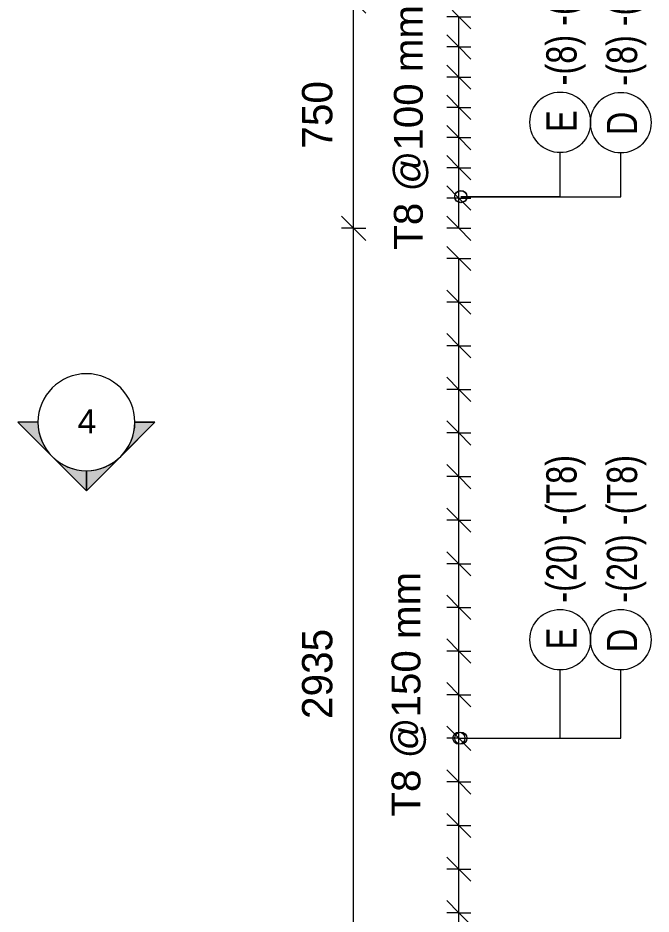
# Model space of a CAD drawing. Header units: millimetres. Extents: x 1454 to 26503, y -2036 to 18825.
# Drawn here: x 5893 to 7983, y 26 to 2984 of the extents above; entities that cross this region are included whole.
import ezdxf

# ---------------------------------------------------------------- set-up
doc = ezdxf.new("R2010")
doc.units = ezdxf.units.MM
for name, color, linetype, lineweight in [('A-ANNO-DIMS', 211, 'Continuous', 9), ('A-ANNO-DIMS-40', 211, 'Continuous', 9), ('G-ANNO-SYMB', 111, 'Continuous', 9), ('S-RBAR-IDEN', 171, 'Continuous', 9)]:
    doc.layers.add(name, color=color, linetype=linetype, lineweight=lineweight)
doc.styles.add('Arial', font='arial.ttf', dxfattribs={"height": 80})
doc.styles.add('Arial_1', font='arial.ttf', dxfattribs={"height": 95.25})
doc.styles.add('Nirmala UI Semilight', font='NirmalaS.ttf', dxfattribs={"width": 0.8, "height": 100})
doc.styles.add('Nirmala UI Semilight_1', font='NirmalaS.ttf', dxfattribs={"height": 100})
doc.dimstyles.new('Arrow_Filled_-_2_5_NI_UI', dxfattribs={"dimscale": 304.8, "dimtxt": 104.736395, "dimasz": 0.262467, "dimexe": 0.131234, "dimexo": 0.0625, "dimgap": 0.131234, "dimtad": 1, "dimdec": 4, "dimzin": 0, "dimdsep": 46, "dimtxsty": 'Nirmala UI Semilight', "dimblk1": 'OBLIQUE', "dimblk2": 'OBLIQUE', "dimsah": 1, "dimcen": 0.09, "dimazin": 0, "dimtfac": 1, "dimtdec": 4, "dimtix": 1, "dimtmove": 0, "dimatfit": 3, "dimfxl": 0.131234, "dimfxlon": 1, "dimtvp": 1, "dimtolj": 1, "dimtzin": 0, "dimarcsym": 2})
doc.dimstyles.new('Arrow_Filled_-_2_5_NI_UI_1', dxfattribs={"dimscale": 304.8, "dimtxt": 104.736395, "dimasz": 0.262467, "dimexe": 0.131234, "dimexo": 0.0625, "dimgap": 0.131234, "dimtad": 1, "dimdec": 4, "dimzin": 0, "dimdsep": 46, "dimtxsty": 'Arial_1', "dimblk1": 'OBLIQUE', "dimblk2": 'OBLIQUE', "dimsah": 1, "dimcen": 0.09, "dimazin": 0, "dimtfac": 1, "dimtdec": 4, "dimtix": 1, "dimtmove": 0, "dimatfit": 3, "dimfxl": 0.131234, "dimfxlon": 1, "dimtvp": 1, "dimtolj": 1, "dimtzin": 0, "dimarcsym": 2})
doc.dimstyles.new('Arrow_Filled_-_2_5_NI_UI_2', dxfattribs={"dimscale": 304.8, "dimtxt": 104.736395, "dimasz": 0.262467, "dimexe": 0.131234, "dimexo": 0.0625, "dimgap": 0.131234, "dimtad": 1, "dimdec": 4, "dimzin": 0, "dimdsep": 46, "dimtxsty": 'Nirmala UI Semilight_1', "dimblk1": 'OBLIQUE', "dimblk2": 'OBLIQUE', "dimsah": 1, "dimcen": 0.09, "dimazin": 0, "dimtfac": 1, "dimtdec": 4, "dimtix": 1, "dimtmove": 0, "dimatfit": 3, "dimfxl": 0.131234, "dimfxlon": 1, "dimtvp": 1, "dimtolj": 1, "dimtzin": 0, "dimarcsym": 2})

# ---------------------------------------------------------------- blocks, each defined once
blk = doc.blocks.new('Detail View - M_Section Head - Filled SHOP DWG-1002450-Elevation Front 1')
at = {"layer": 'G-ANNO-SYMB'}
h = blk.add_hatch(color=256, dxfattribs=at)
edge = h.paths.add_edge_path()
edge.add_line((5892.8, 3749.7), (5959.1, 3749.7))
edge.add_arc((6119.1, 3749.7), 160, 180, 225)
edge.add_line((6006, 3636.5), (5892.8, 3749.7))
h = blk.add_hatch(color=256, dxfattribs=at)
edge = h.paths.add_edge_path()
edge.add_line((6345.4, 3749.7), (6232.2, 3636.5))
edge.add_arc((6119.1, 3749.7), 160, 315, 360)
edge.add_line((6279.1, 3749.7), (6345.4, 3749.7))
h = blk.add_hatch(color=256, dxfattribs=at)
edge = h.paths.add_edge_path()
edge.add_line((6119.1, 3523.4), (6006, 3636.5))
edge.add_arc((6119.1, 3749.7), 160, 225, 270)
edge.add_line((6119.1, 3589.7), (6119.1, 3523.4))
h = blk.add_hatch(color=256, dxfattribs=at)
edge = h.paths.add_edge_path()
edge.add_line((6119.1, 3523.4), (6119.1, 3589.7))
edge.add_arc((6119.1, 3749.7), 160, 270, 315)
edge.add_line((6232.2, 3636.5), (6119.1, 3523.4))
for p, q in [((6119.1, 3523.4), (5892.8, 3749.7)), ((5959.1, 3749.7), (5892.8, 3749.7)), ((5892.8, 3749.7), (6006, 3636.5)), ((5959.1, 3749.7), (5892.8, 3749.7)), ((6119.1, 3523.4), (6345.4, 3749.7)), ((6232.2, 3636.5), (6345.4, 3749.7)), ((6279.1, 3749.7), (6345.4, 3749.7)), ((6345.4, 3749.7), (6279.1, 3749.7)), ((6006, 3636.5), (6119.1, 3523.4)), ((6119.1, 3523.4), (6232.2, 3636.5)), ((6119.1, 3589.7), (6119.1, 3523.4)), ((6119.1, 3523.4), (6119.1, 3589.7))]:
    blk.add_line(p, q, dxfattribs=at)
for start, end in [(360, 180), (180, 360), (180, 225), (315, 0), (225, 270), (270, 315)]:
    blk.add_arc((6119.1, 3749.7), 160, start, end, dxfattribs=at)
blk = doc.blocks.new('DIMBLOCK68-Elevation Front 1')
at = {"layer": 'A-ANNO-DIMS-40'}
for p, q in [((7348.8, 2389.7), (7308.8, 2429.7)), ((7348.8, 2389.7), (7308.8, 2389.7)), ((7348.8, 2290), (7348.8, 2389.7)), ((7348.8, 2389.7), (7388.8, 2349.7)), ((7348.8, 2389.7), (7388.8, 2389.7)), ((7348.8, 2290), (7308.8, 2330)), ((7348.8, 2290), (7308.8, 2290)), ((7348.8, 2290), (7388.8, 2250)), ((7348.8, 2290), (7388.8, 2290))]:
    blk.add_line(p, q, dxfattribs=at)
blk = doc.blocks.new('_Oblique')
at = {"color": 0, "linetype": 'ByBlock', "lineweight": -2}
blk.add_line((-0.5, -0.5), (0.5, 0.5), dxfattribs=at)
blk = doc.blocks.new('DIMBLOCK69-Elevation Front 1')
at = {"layer": 'A-ANNO-DIMS-40'}
for p, q in [((7348.8, 2489.5), (7308.8, 2529.5)), ((7348.8, 2489.5), (7308.8, 2489.5)), ((7348.8, 2389.7), (7348.8, 2489.5)), ((7348.8, 2489.5), (7388.8, 2449.5)), ((7348.8, 2489.5), (7388.8, 2489.5)), ((7348.8, 2389.7), (7308.8, 2429.7)), ((7348.8, 2389.7), (7308.8, 2389.7)), ((7348.8, 2389.7), (7388.8, 2349.7)), ((7348.8, 2389.7), (7388.8, 2389.7))]:
    blk.add_line(p, q, dxfattribs=at)
blk = doc.blocks.new('DIMBLOCK70-Elevation Front 1')
at = {"layer": 'A-ANNO-DIMS-40'}
for p, q in [((7348.8, 2589.2), (7308.8, 2629.2)), ((7348.8, 2589.2), (7308.8, 2589.2)), ((7348.8, 2489.5), (7348.8, 2589.2)), ((7348.8, 2589.2), (7388.8, 2549.2)), ((7348.8, 2589.2), (7388.8, 2589.2)), ((7348.8, 2489.5), (7308.8, 2529.5)), ((7348.8, 2489.5), (7308.8, 2489.5)), ((7348.8, 2489.5), (7388.8, 2449.5)), ((7348.8, 2489.5), (7388.8, 2489.5))]:
    blk.add_line(p, q, dxfattribs=at)
blk = doc.blocks.new('DIMBLOCK71-Elevation Front 1')
at = {"layer": 'A-ANNO-DIMS-40'}
for p, q in [((7348.8, 2688.9), (7308.8, 2728.9)), ((7348.8, 2688.9), (7308.8, 2688.9)), ((7348.8, 2589.2), (7348.8, 2688.9)), ((7348.8, 2688.9), (7388.8, 2648.9)), ((7348.8, 2688.9), (7388.8, 2688.9)), ((7348.8, 2589.2), (7308.8, 2629.2)), ((7348.8, 2589.2), (7308.8, 2589.2)), ((7348.8, 2589.2), (7388.8, 2549.2)), ((7348.8, 2589.2), (7388.8, 2589.2))]:
    blk.add_line(p, q, dxfattribs=at)
blk = doc.blocks.new('DIMBLOCK72-Elevation Front 1')
at = {"layer": 'A-ANNO-DIMS-40'}
for p, q in [((7348.8, 2788.6), (7308.8, 2828.6)), ((7348.8, 2788.6), (7308.8, 2788.6)), ((7348.8, 2688.9), (7348.8, 2788.6)), ((7348.8, 2788.6), (7388.8, 2748.6)), ((7348.8, 2788.6), (7388.8, 2788.6)), ((7348.8, 2688.9), (7308.8, 2728.9)), ((7348.8, 2688.9), (7308.8, 2688.9)), ((7348.8, 2688.9), (7388.8, 2648.9)), ((7348.8, 2688.9), (7388.8, 2688.9))]:
    blk.add_line(p, q, dxfattribs=at)
blk = doc.blocks.new('DIMBLOCK73-Elevation Front 1')
at = {"layer": 'A-ANNO-DIMS-40'}
for p, q in [((7348.8, 2888.4), (7308.8, 2928.4)), ((7348.8, 2888.4), (7308.8, 2888.4)), ((7348.8, 2788.6), (7348.8, 2888.4)), ((7348.8, 2888.4), (7388.8, 2848.4)), ((7348.8, 2888.4), (7388.8, 2888.4)), ((7348.8, 2788.6), (7308.8, 2828.6)), ((7348.8, 2788.6), (7308.8, 2788.6)), ((7348.8, 2788.6), (7388.8, 2748.6)), ((7348.8, 2788.6), (7388.8, 2788.6))]:
    blk.add_line(p, q, dxfattribs=at)
blk = doc.blocks.new('DIMBLOCK74-Elevation Front 1')
at = {"layer": 'A-ANNO-DIMS-40'}
for p, q in [((7348.8, 2988.1), (7308.8, 3028.1)), ((7348.8, 2988.1), (7308.8, 2988.1)), ((7348.8, 2888.4), (7348.8, 2988.1)), ((7348.8, 2988.1), (7388.8, 2948.1)), ((7348.8, 2988.1), (7388.8, 2988.1)), ((7348.8, 2888.4), (7308.8, 2928.4)), ((7348.8, 2888.4), (7308.8, 2888.4)), ((7348.8, 2888.4), (7388.8, 2848.4)), ((7348.8, 2888.4), (7388.8, 2888.4))]:
    blk.add_line(p, q, dxfattribs=at)
blk = doc.blocks.new('DIMBLOCK75-Elevation Front 1')
at = {"layer": 'A-ANNO-DIMS-40'}
for p, q in [((7348.8, 2988.1), (7308.8, 3028.1)), ((7348.8, 2988.1), (7308.8, 2988.1)), ((7348.8, 2290), (7348.8, 2988.1)), ((7348.8, 2888.4), (7348.8, 2988.1)), ((7348.8, 2988.1), (7388.8, 2948.1)), ((7348.8, 2988.1), (7388.8, 2988.1)), ((7348.8, 2888.4), (7308.8, 2928.4)), ((7348.8, 2888.4), (7308.8, 2888.4)), ((7348.8, 2788.6), (7348.8, 2888.4)), ((7348.8, 2888.4), (7388.8, 2848.4)), ((7348.8, 2888.4), (7388.8, 2888.4)), ((7348.8, 2788.6), (7308.8, 2828.6)), ((7348.8, 2788.6), (7308.8, 2788.6)), ((7348.8, 2688.9), (7348.8, 2788.6)), ((7348.8, 2788.6), (7388.8, 2748.6)), ((7348.8, 2788.6), (7388.8, 2788.6)), ((7348.8, 2688.9), (7308.8, 2728.9)), ((7348.8, 2688.9), (7308.8, 2688.9)), ((7348.8, 2589.2), (7348.8, 2688.9)), ((7348.8, 2688.9), (7388.8, 2648.9)), ((7348.8, 2688.9), (7388.8, 2688.9)), ((7348.8, 2589.2), (7308.8, 2629.2)), ((7348.8, 2589.2), (7308.8, 2589.2)), ((7348.8, 2489.5), (7348.8, 2589.2)), ((7348.8, 2589.2), (7388.8, 2549.2)), ((7348.8, 2589.2), (7388.8, 2589.2)), ((7348.8, 2489.5), (7308.8, 2529.5)), ((7348.8, 2489.5), (7308.8, 2489.5)), ((7348.8, 2389.7), (7348.8, 2489.5)), ((7348.8, 2489.5), (7388.8, 2449.5)), ((7348.8, 2489.5), (7388.8, 2489.5)), ((7348.8, 2389.7), (7308.8, 2429.7)), ((7348.8, 2389.7), (7308.8, 2389.7)), ((7348.8, 2290), (7348.8, 2389.7)), ((7348.8, 2389.7), (7388.8, 2349.7)), ((7348.8, 2389.7), (7388.8, 2389.7)), ((7348.8, 2290), (7308.8, 2330)), ((7348.8, 2290), (7308.8, 2290)), ((7348.8, 2290), (7388.8, 2250)), ((7348.8, 2290), (7388.8, 2290))]:
    blk.add_line(p, q, dxfattribs=at)
blk = doc.blocks.new('_None')
blk = doc.blocks.new('DIMBLOCK79-Elevation Front 1')
at = {"layer": 'A-ANNO-DIMS-40'}
for p, q in [((7348.8, 30.8), (7308.8, 70.8)), ((7348.8, 30.8), (7308.8, 30.8)), ((7348.8, -113.2), (7348.8, 30.8)), ((7348.8, 30.8), (7388.8, -9.2)), ((7348.8, 30.8), (7388.8, 30.8)), ((7348.8, -113.2), (7308.8, -73.2)), ((7348.8, -113.2), (7308.8, -113.2)), ((7348.8, -113.2), (7388.8, -153.2)), ((7348.8, -113.2), (7388.8, -113.2))]:
    blk.add_line(p, q, dxfattribs=at)
blk = doc.blocks.new('DIMBLOCK80-Elevation Front 1')
at = {"layer": 'A-ANNO-DIMS-40'}
for p, q in [((7348.8, 174.7), (7308.8, 214.7)), ((7348.8, 174.7), (7308.8, 174.7)), ((7348.8, 30.8), (7348.8, 174.7)), ((7348.8, 174.7), (7388.8, 134.7)), ((7348.8, 174.7), (7388.8, 174.7)), ((7348.8, 30.8), (7308.8, 70.8)), ((7348.8, 30.8), (7308.8, 30.8)), ((7348.8, 30.8), (7388.8, -9.2)), ((7348.8, 30.8), (7388.8, 30.8))]:
    blk.add_line(p, q, dxfattribs=at)
blk = doc.blocks.new('DIMBLOCK81-Elevation Front 1')
at = {"layer": 'A-ANNO-DIMS-40'}
for p, q in [((7348.8, 318.7), (7308.8, 358.7)), ((7348.8, 318.7), (7308.8, 318.7)), ((7348.8, 174.7), (7348.8, 318.7)), ((7348.8, 318.7), (7388.8, 278.7)), ((7348.8, 318.7), (7388.8, 318.7)), ((7348.8, 174.7), (7308.8, 214.7)), ((7348.8, 174.7), (7308.8, 174.7)), ((7348.8, 174.7), (7388.8, 134.7)), ((7348.8, 174.7), (7388.8, 174.7))]:
    blk.add_line(p, q, dxfattribs=at)
blk = doc.blocks.new('DIMBLOCK82-Elevation Front 1')
at = {"layer": 'A-ANNO-DIMS-40'}
for p, q in [((7348.8, 462.6), (7308.8, 502.6)), ((7348.8, 462.6), (7308.8, 462.6)), ((7348.8, 318.7), (7348.8, 462.6)), ((7348.8, 462.6), (7388.8, 422.6)), ((7348.8, 462.6), (7388.8, 462.6)), ((7348.8, 318.7), (7308.8, 358.7)), ((7348.8, 318.7), (7308.8, 318.7)), ((7348.8, 318.7), (7388.8, 278.7)), ((7348.8, 318.7), (7388.8, 318.7))]:
    blk.add_line(p, q, dxfattribs=at)
blk = doc.blocks.new('DIMBLOCK83-Elevation Front 1')
at = {"layer": 'A-ANNO-DIMS-40'}
for p, q in [((7348.8, 606.6), (7308.8, 646.6)), ((7348.8, 606.6), (7308.8, 606.6)), ((7348.8, 462.6), (7348.8, 606.6)), ((7348.8, 606.6), (7388.8, 566.6)), ((7348.8, 606.6), (7388.8, 606.6)), ((7348.8, 462.6), (7308.8, 502.6)), ((7348.8, 462.6), (7308.8, 462.6)), ((7348.8, 462.6), (7388.8, 422.6)), ((7348.8, 462.6), (7388.8, 462.6))]:
    blk.add_line(p, q, dxfattribs=at)
blk = doc.blocks.new('DIMBLOCK84-Elevation Front 1')
at = {"layer": 'A-ANNO-DIMS-40'}
for p, q in [((7348.8, 750.5), (7308.8, 790.5)), ((7348.8, 750.5), (7308.8, 750.5)), ((7348.8, 606.6), (7348.8, 750.5)), ((7348.8, 750.5), (7388.8, 710.5)), ((7348.8, 750.5), (7388.8, 750.5)), ((7348.8, 606.6), (7308.8, 646.6)), ((7348.8, 606.6), (7308.8, 606.6)), ((7348.8, 606.6), (7388.8, 566.6)), ((7348.8, 606.6), (7388.8, 606.6))]:
    blk.add_line(p, q, dxfattribs=at)
blk = doc.blocks.new('DIMBLOCK85-Elevation Front 1')
at = {"layer": 'A-ANNO-DIMS-40'}
for p, q in [((7348.8, 894.5), (7308.8, 934.5)), ((7348.8, 894.5), (7308.8, 894.5)), ((7348.8, 750.5), (7348.8, 894.5)), ((7348.8, 894.5), (7388.8, 854.5)), ((7348.8, 894.5), (7388.8, 894.5)), ((7348.8, 750.5), (7308.8, 790.5)), ((7348.8, 750.5), (7308.8, 750.5)), ((7348.8, 750.5), (7388.8, 710.5)), ((7348.8, 750.5), (7388.8, 750.5))]:
    blk.add_line(p, q, dxfattribs=at)
blk = doc.blocks.new('DIMBLOCK86-Elevation Front 1')
at = {"layer": 'A-ANNO-DIMS-40'}
for p, q in [((7348.8, 1038.4), (7308.8, 1078.4)), ((7348.8, 1038.4), (7308.8, 1038.4)), ((7348.8, 894.5), (7348.8, 1038.4)), ((7348.8, 1038.4), (7388.8, 998.4)), ((7348.8, 1038.4), (7388.8, 1038.4)), ((7348.8, 894.5), (7308.8, 934.5)), ((7348.8, 894.5), (7308.8, 894.5)), ((7348.8, 894.5), (7388.8, 854.5)), ((7348.8, 894.5), (7388.8, 894.5))]:
    blk.add_line(p, q, dxfattribs=at)
blk = doc.blocks.new('DIMBLOCK87-Elevation Front 1')
at = {"layer": 'A-ANNO-DIMS-40'}
for p, q in [((7348.8, 1182.4), (7308.8, 1222.4)), ((7348.8, 1182.4), (7308.8, 1182.4)), ((7348.8, 1038.4), (7348.8, 1182.4)), ((7348.8, 1182.4), (7388.8, 1142.4)), ((7348.8, 1182.4), (7388.8, 1182.4)), ((7348.8, 1038.4), (7308.8, 1078.4)), ((7348.8, 1038.4), (7308.8, 1038.4)), ((7348.8, 1038.4), (7388.8, 998.4)), ((7348.8, 1038.4), (7388.8, 1038.4))]:
    blk.add_line(p, q, dxfattribs=at)
blk = doc.blocks.new('DIMBLOCK88-Elevation Front 1')
at = {"layer": 'A-ANNO-DIMS-40'}
for p, q in [((7348.8, 1326.3), (7308.8, 1366.3)), ((7348.8, 1326.3), (7308.8, 1326.3)), ((7348.8, 1182.4), (7348.8, 1326.3)), ((7348.8, 1326.3), (7388.8, 1286.3)), ((7348.8, 1326.3), (7388.8, 1326.3)), ((7348.8, 1182.4), (7308.8, 1222.4)), ((7348.8, 1182.4), (7308.8, 1182.4)), ((7348.8, 1182.4), (7388.8, 1142.4)), ((7348.8, 1182.4), (7388.8, 1182.4))]:
    blk.add_line(p, q, dxfattribs=at)
blk = doc.blocks.new('DIMBLOCK89-Elevation Front 1')
at = {"layer": 'A-ANNO-DIMS-40'}
for p, q in [((7348.8, 1470.3), (7308.8, 1510.3)), ((7348.8, 1470.3), (7308.8, 1470.3)), ((7348.8, 1326.3), (7348.8, 1470.3)), ((7348.8, 1470.3), (7388.8, 1430.3)), ((7348.8, 1470.3), (7388.8, 1470.3)), ((7348.8, 1326.3), (7308.8, 1366.3)), ((7348.8, 1326.3), (7308.8, 1326.3)), ((7348.8, 1326.3), (7388.8, 1286.3)), ((7348.8, 1326.3), (7388.8, 1326.3))]:
    blk.add_line(p, q, dxfattribs=at)
blk = doc.blocks.new('DIMBLOCK90-Elevation Front 1')
at = {"layer": 'A-ANNO-DIMS-40'}
for p, q in [((7348.8, 1614.2), (7308.8, 1654.2)), ((7348.8, 1614.2), (7308.8, 1614.2)), ((7348.8, 1470.3), (7348.8, 1614.2)), ((7348.8, 1614.2), (7388.8, 1574.2)), ((7348.8, 1614.2), (7388.8, 1614.2)), ((7348.8, 1470.3), (7308.8, 1510.3)), ((7348.8, 1470.3), (7308.8, 1470.3)), ((7348.8, 1470.3), (7388.8, 1430.3)), ((7348.8, 1470.3), (7388.8, 1470.3))]:
    blk.add_line(p, q, dxfattribs=at)
blk = doc.blocks.new('DIMBLOCK91-Elevation Front 1')
at = {"layer": 'A-ANNO-DIMS-40'}
for p, q in [((7348.8, 1758.2), (7308.8, 1798.2)), ((7348.8, 1758.2), (7308.8, 1758.2)), ((7348.8, 1614.2), (7348.8, 1758.2)), ((7348.8, 1758.2), (7388.8, 1718.2)), ((7348.8, 1758.2), (7388.8, 1758.2)), ((7348.8, 1614.2), (7308.8, 1654.2)), ((7348.8, 1614.2), (7308.8, 1614.2)), ((7348.8, 1614.2), (7388.8, 1574.2)), ((7348.8, 1614.2), (7388.8, 1614.2))]:
    blk.add_line(p, q, dxfattribs=at)
blk = doc.blocks.new('DIMBLOCK92-Elevation Front 1')
at = {"layer": 'A-ANNO-DIMS-40'}
for p, q in [((7348.8, 1902.1), (7308.8, 1942.1)), ((7348.8, 1902.1), (7308.8, 1902.1)), ((7348.8, 1758.2), (7348.8, 1902.1)), ((7348.8, 1902.1), (7388.8, 1862.1)), ((7348.8, 1902.1), (7388.8, 1902.1)), ((7348.8, 1758.2), (7308.8, 1798.2)), ((7348.8, 1758.2), (7308.8, 1758.2)), ((7348.8, 1758.2), (7388.8, 1718.2)), ((7348.8, 1758.2), (7388.8, 1758.2))]:
    blk.add_line(p, q, dxfattribs=at)
blk = doc.blocks.new('DIMBLOCK93-Elevation Front 1')
at = {"layer": 'A-ANNO-DIMS-40'}
for p, q in [((7348.8, 2046.1), (7308.8, 2086.1)), ((7348.8, 2046.1), (7308.8, 2046.1)), ((7348.8, 1902.1), (7348.8, 2046.1)), ((7348.8, 2046.1), (7388.8, 2006.1)), ((7348.8, 2046.1), (7388.8, 2046.1)), ((7348.8, 1902.1), (7308.8, 1942.1)), ((7348.8, 1902.1), (7308.8, 1902.1)), ((7348.8, 1902.1), (7388.8, 1862.1)), ((7348.8, 1902.1), (7388.8, 1902.1))]:
    blk.add_line(p, q, dxfattribs=at)
blk = doc.blocks.new('DIMBLOCK94-Elevation Front 1')
at = {"layer": 'A-ANNO-DIMS-40'}
for p, q in [((7348.8, 2190), (7308.8, 2230)), ((7348.8, 2190), (7308.8, 2190)), ((7348.8, 2046.1), (7348.8, 2190)), ((7348.8, 2190), (7388.8, 2150)), ((7348.8, 2190), (7388.8, 2190)), ((7348.8, 2046.1), (7308.8, 2086.1)), ((7348.8, 2046.1), (7308.8, 2046.1)), ((7348.8, 2046.1), (7388.8, 2006.1)), ((7348.8, 2046.1), (7388.8, 2046.1))]:
    blk.add_line(p, q, dxfattribs=at)
blk = doc.blocks.new('DIMBLOCK95-Elevation Front 1')
at = {"layer": 'A-ANNO-DIMS-40'}
for p, q in [((7348.8, 2190), (7308.8, 2230)), ((7348.8, 2190), (7308.8, 2190)), ((7348.8, -545), (7348.8, 2190)), ((7348.8, 2046.1), (7348.8, 2190)), ((7348.8, 2190), (7388.8, 2150)), ((7348.8, 2190), (7388.8, 2190)), ((7348.8, 2046.1), (7308.8, 2086.1)), ((7348.8, 2046.1), (7308.8, 2046.1)), ((7348.8, 1902.1), (7348.8, 2046.1)), ((7348.8, 2046.1), (7388.8, 2006.1)), ((7348.8, 2046.1), (7388.8, 2046.1)), ((7348.8, 1902.1), (7308.8, 1942.1)), ((7348.8, 1902.1), (7308.8, 1902.1)), ((7348.8, 1758.2), (7348.8, 1902.1)), ((7348.8, 1902.1), (7388.8, 1862.1)), ((7348.8, 1902.1), (7388.8, 1902.1)), ((7348.8, 1758.2), (7308.8, 1798.2)), ((7348.8, 1758.2), (7308.8, 1758.2)), ((7348.8, 1614.2), (7348.8, 1758.2)), ((7348.8, 1758.2), (7388.8, 1718.2)), ((7348.8, 1758.2), (7388.8, 1758.2)), ((7348.8, 1614.2), (7308.8, 1654.2)), ((7348.8, 1614.2), (7308.8, 1614.2)), ((7348.8, 1470.3), (7348.8, 1614.2)), ((7348.8, 1614.2), (7388.8, 1574.2)), ((7348.8, 1614.2), (7388.8, 1614.2)), ((7348.8, 1470.3), (7308.8, 1510.3)), ((7348.8, 1470.3), (7308.8, 1470.3)), ((7348.8, 1326.3), (7348.8, 1470.3)), ((7348.8, 1470.3), (7388.8, 1430.3)), ((7348.8, 1470.3), (7388.8, 1470.3)), ((7348.8, 1326.3), (7308.8, 1366.3)), ((7348.8, 1326.3), (7308.8, 1326.3)), ((7348.8, 1182.4), (7348.8, 1326.3)), ((7348.8, 1326.3), (7388.8, 1286.3)), ((7348.8, 1326.3), (7388.8, 1326.3)), ((7348.8, 1182.4), (7308.8, 1222.4)), ((7348.8, 1182.4), (7308.8, 1182.4)), ((7348.8, 1038.4), (7348.8, 1182.4)), ((7348.8, 1182.4), (7388.8, 1142.4)), ((7348.8, 1182.4), (7388.8, 1182.4)), ((7348.8, 1038.4), (7308.8, 1078.4)), ((7348.8, 1038.4), (7308.8, 1038.4)), ((7348.8, 894.5), (7348.8, 1038.4)), ((7348.8, 1038.4), (7388.8, 998.4)), ((7348.8, 1038.4), (7388.8, 1038.4)), ((7348.8, 894.5), (7308.8, 934.5)), ((7348.8, 894.5), (7308.8, 894.5)), ((7348.8, 750.5), (7348.8, 894.5)), ((7348.8, 894.5), (7388.8, 854.5)), ((7348.8, 894.5), (7388.8, 894.5)), ((7348.8, 750.5), (7308.8, 790.5)), ((7348.8, 750.5), (7308.8, 750.5)), ((7348.8, 606.6), (7348.8, 750.5)), ((7348.8, 750.5), (7388.8, 710.5)), ((7348.8, 750.5), (7388.8, 750.5)), ((7348.8, 606.6), (7308.8, 646.6)), ((7348.8, 606.6), (7308.8, 606.6)), ((7348.8, 462.6), (7348.8, 606.6)), ((7348.8, 606.6), (7388.8, 566.6)), ((7348.8, 606.6), (7388.8, 606.6)), ((7348.8, 462.6), (7308.8, 502.6)), ((7348.8, 462.6), (7308.8, 462.6)), ((7348.8, 318.7), (7348.8, 462.6)), ((7348.8, 462.6), (7388.8, 422.6)), ((7348.8, 462.6), (7388.8, 462.6)), ((7348.8, 318.7), (7308.8, 358.7)), ((7348.8, 318.7), (7308.8, 318.7)), ((7348.8, 174.7), (7348.8, 318.7)), ((7348.8, 318.7), (7388.8, 278.7)), ((7348.8, 318.7), (7388.8, 318.7)), ((7348.8, 174.7), (7308.8, 214.7)), ((7348.8, 174.7), (7308.8, 174.7)), ((7348.8, 30.8), (7348.8, 174.7)), ((7348.8, 174.7), (7388.8, 134.7)), ((7348.8, 174.7), (7388.8, 174.7)), ((7348.8, 30.8), (7308.8, 70.8)), ((7348.8, 30.8), (7308.8, 30.8)), ((7348.8, -113.2), (7348.8, 30.8)), ((7348.8, 30.8), (7388.8, -9.2)), ((7348.8, 30.8), (7388.8, 30.8)), ((7348.8, -113.2), (7308.8, -73.2)), ((7348.8, -113.2), (7308.8, -113.2)), ((7348.8, -257.1), (7348.8, -113.2)), ((7348.8, -113.2), (7388.8, -153.2)), ((7348.8, -113.2), (7388.8, -113.2)), ((7348.8, -257.1), (7308.8, -217.1)), ((7348.8, -257.1), (7308.8, -257.1)), ((7348.8, -401.1), (7348.8, -257.1)), ((7348.8, -257.1), (7388.8, -297.1)), ((7348.8, -257.1), (7388.8, -257.1)), ((7348.8, -401.1), (7308.8, -361.1)), ((7348.8, -401.1), (7308.8, -401.1)), ((7348.8, -545), (7348.8, -401.1)), ((7348.8, -401.1), (7388.8, -441.1)), ((7348.8, -401.1), (7388.8, -401.1)), ((7348.8, -545), (7308.8, -505)), ((7348.8, -545), (7308.8, -545)), ((7348.8, -545), (7388.8, -585)), ((7348.8, -545), (7388.8, -545))]:
    blk.add_line(p, q, dxfattribs=at)
blk = doc.blocks.new('M_Rebar Tag_rfa MARK - DOT 1 MM-794228-Elevation Front 1')
at = {"layer": 'S-RBAR-IDEN'}
blk.add_circle((5840.4, 5326.2), 100, dxfattribs=at)
blk = doc.blocks.new('DIMBLOCK106-Elevation Front 1')
at = {"layer": 'A-ANNO-DIMS-40'}
for p, q in [((7001.3, 2290), (6961.3, 2330)), ((7001.3, 2290), (6961.3, 2290)), ((7001.3, -644.9), (7001.3, 2290)), ((7001.3, 2290), (7041.3, 2250)), ((7001.3, 2290), (7041.3, 2290)), ((7001.3, -644.9), (6961.3, -604.9)), ((7001.3, -644.9), (6961.3, -644.9)), ((7001.3, -644.9), (7041.3, -684.9)), ((7001.3, -644.9), (7041.3, -644.9))]:
    blk.add_line(p, q, dxfattribs=at)
at = {"layer": 'A-ANNO-DIMS-40', "color": 0, "insert": (6830.9, 670.2), "char_height": 100, "width": 365.625, "attachment_point": 1, "rotation": 90, "line_spacing_factor": 1.142579, "style": 'Nirmala UI Semilight_1'}
blk.add_mtext('2935', dxfattribs=at)
blk = doc.blocks.new('DIMBLOCK107-Elevation Front 1')
at = {"layer": 'A-ANNO-DIMS-40'}
for p, q in [((7001.3, 3040), (6961.3, 3080)), ((7001.3, 3040), (6961.3, 3040)), ((7001.3, 2290), (7001.3, 3040)), ((7001.3, 3040), (7041.3, 3000)), ((7001.3, 3040), (7041.3, 3040)), ((7001.3, 2290), (6961.3, 2330)), ((7001.3, 2290), (6961.3, 2290)), ((7001.3, 2290), (7041.3, 2250)), ((7001.3, 2290), (7041.3, 2290))]:
    blk.add_line(p, q, dxfattribs=at)
at = {"layer": 'A-ANNO-DIMS-40', "color": 0, "insert": (6830.9, 2552.6), "char_height": 100, "width": 269.649, "attachment_point": 1, "rotation": 90, "line_spacing_factor": 1.142579, "style": 'Nirmala UI Semilight_1'}
blk.add_mtext('750', dxfattribs=at)

msp = doc.modelspace()

# ---------------------------------------------------------------- linework, layer by layer
at = {"layer": 'S-RBAR-IDEN'}
for p, q in [((7683.4005, 2394.99719), (7683.4005, 2539.57057)), ((7883.4005, 2393.91056), (7883.4005, 2538.48394)), ((7355.49467, 2394.99719), (7683.4005, 2394.99719)), ((7355.49467, 2393.91056), (7883.4005, 2393.91056)), ((7683.4005, 606.94626), (7683.4005, 831.99083)), ((7883.4005, 606.94626), (7883.4005, 831.99083)), ((7348.98811, 606.94626), (7683.4005, 606.94626)), ((7355.49467, 606.94626), (7883.4005, 606.94626))]:
    msp.add_line(p, q, dxfattribs=at)
for centre in [(7355.49467, 2394.99719), (7355.49467, 2393.91056), (7348.98811, 606.94626), (7355.49467, 606.94626)]:
    msp.add_circle(centre, 20, dxfattribs=at)

# ---------------------------------------------------------------- block references
at = {"layer": 'G-ANNO-SYMB'}
msp.add_blockref('Detail View - M_Section Head - Filled SHOP DWG-1002450-Elevation Front 1', (0, -2100), dxfattribs=at)
at = {"layer": 'S-RBAR-IDEN', "rotation": 89.99999999999991}
for p in [(13009.59058, -3200.86388), (13209.59058, -3201.95051), (13009.59058, -4908.44362), (13209.59058, -4908.44362)]:
    msp.add_blockref('M_Rebar Tag_rfa MARK - DOT 1 MM-794228-Elevation Front 1', p, dxfattribs=at)

# ---------------------------------------------------------------- texts
at = {"layer": 'G-ANNO-SYMB', "insert": (6089.74739, 1692.72381), "char_height": 80, "width": 76.962, "attachment_point": 1, "style": 'Arial'}
msp.add_mtext('4', dxfattribs=at)
at = {"layer": 'S-RBAR-IDEN', "char_height": 100, "attachment_point": 1, "rotation": 90, "style": 'Nirmala UI Semilight'}
for s, insert, width in [('-(8) -(T8)', (7637.3186, 2761.78192), 513.08), ('-(8) -(T8)', (7837.3186, 2760.69528), 513.08), ('E', (7637.3186, 2607.9214), 69.2658), ('D', (7837.3186, 2597.23477), 92.3544), ('-(20) -(T8)', (7637.3186, 1054.20217), 584.9112), ('-(20) -(T8)', (7837.3186, 1054.20217), 584.9112), ('E', (7637.3186, 900.34166), 69.2658), ('D', (7837.3186, 890.74166), 92.3544)]:
    msp.add_mtext(s, dxfattribs=dict(at, insert=insert, width=width))
at = {"layer": 'S-RBAR-IDEN', "insert": (7126.46512, 347.90841), "char_height": 95.25, "width": 990.88575, "attachment_point": 1, "rotation": 90, "style": 'Arial_1', "bg_fill": 3, "box_fill_scale": 0, "bg_fill_color": 256, "bg_fill_true_color": 3254780160, "bg_fill_transparency": 256}
msp.add_mtext('T8 @150 mm', dxfattribs=at)

# ---------------------------------------------------------------- dimensions: what is measured, and where the dimension line sits
at = {"layer": 'A-ANNO-DIMS'}
for base, p1, p2, override, picture, middle in [((7001.32848, 3040), (6961.32848, 2290), (6961.32848, 3040), {"dimpost": '<>', "dimfxl": 750}, 'DIMBLOCK107-Elevation Front 1', (6909.65484, 2665)), ((7001.32848, 2290), (6961.32848, -644.93359), (6961.32848, 2290), {"dimpost": '<>', "dimfxl": 2934.933594}, 'DIMBLOCK106-Elevation Front 1', (6909.61997, 822.5332))]:
    dim = msp.add_linear_dim(base=base, p1=p1, p2=p2, angle=90, dimstyle='Arrow_Filled_-_2_5_NI_UI_2', override=override, dxfattribs=at)
    dim.commit()
    dim.dimension.update_dxf_attribs({"geometry": picture, "text_midpoint": middle})
for base, p1, p2, text, dimstyle, override, picture, middle in [((7348.82231, 2988.10805), (7308.82231, 2290), (7308.82231, 2988.10805), '698', 'Arrow_Filled_-_2_5_NI_UI', {"dimpost": '<>', "dimblk1": 'None', "dimblk2": 'None', "dimsah": 1, "dimfxl": 698.108049}, 'DIMBLOCK75-Elevation Front 1', (7257.1138, 2639.05402)), ((7348.82231, 2988.10805), (7308.82231, 2888.37833), (7308.82231, 2988.10805), ' ', 'Arrow_Filled_-_2_5_NI_UI', {"dimpost": '<>', "dimfxl": 99.729721}, 'DIMBLOCK74-Elevation Front 1', (7348.82231, 2938.24319)), ((7348.82231, 2888.37833), (7308.82231, 2788.64861), (7308.82231, 2888.37833), ' ', 'Arrow_Filled_-_2_5_NI_UI', {"dimpost": '<>', "dimfxl": 99.729721}, 'DIMBLOCK73-Elevation Front 1', (7348.82231, 2838.51347)), ((7348.82231, 2788.64861), (7308.82231, 2688.91889), (7308.82231, 2788.64861), ' ', 'Arrow_Filled_-_2_5_NI_UI', {"dimpost": '<>', "dimfxl": 99.729721}, 'DIMBLOCK72-Elevation Front 1', (7348.82231, 2738.78375)), ((7348.82231, 2688.91889), (7308.82231, 2589.18916), (7308.82231, 2688.91889), ' ', 'Arrow_Filled_-_2_5_NI_UI', {"dimpost": '<>', "dimfxl": 99.729721}, 'DIMBLOCK71-Elevation Front 1', (7348.82231, 2639.05402)), ((7348.82231, 2589.18916), (7308.82231, 2489.45944), (7308.82231, 2589.18916), ' ', 'Arrow_Filled_-_2_5_NI_UI', {"dimpost": '<>', "dimfxl": 99.729721}, 'DIMBLOCK70-Elevation Front 1', (7348.82231, 2539.3243)), ((7348.82231, 2489.45944), (7308.82231, 2389.72972), (7308.82231, 2489.45944), ' ', 'Arrow_Filled_-_2_5_NI_UI', {"dimpost": '<>', "dimfxl": 99.729721}, 'DIMBLOCK69-Elevation Front 1', (7348.82231, 2439.59458)), ((7348.82231, 2389.72972), (7308.82231, 2290), (7308.82231, 2389.72972), ' ', 'Arrow_Filled_-_2_5_NI_UI', {"dimpost": '<>', "dimfxl": 99.729721}, 'DIMBLOCK68-Elevation Front 1', (7348.82231, 2339.86486)), ((7348.84577, 2190), (7308.84577, 2046.05263), (7308.84577, 2190), ' ', 'Arrow_Filled_-_2_5_NI_UI_1', {"dimpost": '<>', "dimfxl": 143.947368}, 'DIMBLOCK94-Elevation Front 1', (7348.84577, 2118.02632)), ((7348.84577, 2046.05263), (7308.84577, 1902.10526), (7308.84577, 2046.05263), ' ', 'Arrow_Filled_-_2_5_NI_UI_1', {"dimpost": '<>', "dimfxl": 143.947368}, 'DIMBLOCK93-Elevation Front 1', (7348.84577, 1974.07895)), ((7348.84577, 1902.10526), (7308.84577, 1758.15789), (7308.84577, 1902.10526), ' ', 'Arrow_Filled_-_2_5_NI_UI_1', {"dimpost": '<>', "dimfxl": 143.947368}, 'DIMBLOCK92-Elevation Front 1', (7348.84577, 1830.13158)), ((7348.84577, 1758.15789), (7308.84577, 1614.21053), (7308.84577, 1758.15789), ' ', 'Arrow_Filled_-_2_5_NI_UI_1', {"dimpost": '<>', "dimfxl": 143.947368}, 'DIMBLOCK91-Elevation Front 1', (7348.84577, 1686.18421)), ((7348.84577, 1614.21053), (7308.84577, 1470.26316), (7308.84577, 1614.21053), ' ', 'Arrow_Filled_-_2_5_NI_UI_1', {"dimpost": '<>', "dimfxl": 143.947368}, 'DIMBLOCK90-Elevation Front 1', (7348.84577, 1542.23684)), ((7348.84577, 1470.26316), (7308.84577, 1326.31579), (7308.84577, 1470.26316), ' ', 'Arrow_Filled_-_2_5_NI_UI_1', {"dimpost": '<>', "dimfxl": 143.947368}, 'DIMBLOCK89-Elevation Front 1', (7348.84577, 1398.28947)), ((7348.84577, 1326.31579), (7308.84577, 1182.36842), (7308.84577, 1326.31579), ' ', 'Arrow_Filled_-_2_5_NI_UI_1', {"dimpost": '<>', "dimfxl": 143.947368}, 'DIMBLOCK88-Elevation Front 1', (7348.84577, 1254.34211)), ((7348.84577, 1182.36842), (7308.84577, 1038.42105), (7308.84577, 1182.36842), ' ', 'Arrow_Filled_-_2_5_NI_UI_1', {"dimpost": '<>', "dimfxl": 143.947368}, 'DIMBLOCK87-Elevation Front 1', (7348.84577, 1110.39474)), ((7348.84577, 1038.42105), (7308.84577, 894.47368), (7308.84577, 1038.42105), ' ', 'Arrow_Filled_-_2_5_NI_UI_1', {"dimpost": '<>', "dimfxl": 143.947368}, 'DIMBLOCK86-Elevation Front 1', (7348.84577, 966.44737)), ((7348.84577, 894.47368), (7308.84577, 750.52632), (7308.84577, 894.47368), ' ', 'Arrow_Filled_-_2_5_NI_UI_1', {"dimpost": '<>', "dimfxl": 143.947368}, 'DIMBLOCK85-Elevation Front 1', (7348.84577, 822.5)), ((7348.84577, 750.52632), (7308.84577, 606.57895), (7308.84577, 750.52632), ' ', 'Arrow_Filled_-_2_5_NI_UI_1', {"dimpost": '<>', "dimfxl": 143.947368}, 'DIMBLOCK84-Elevation Front 1', (7348.84577, 678.55263)), ((7348.84577, 606.57895), (7308.84577, 462.63158), (7308.84577, 606.57895), ' ', 'Arrow_Filled_-_2_5_NI_UI_1', {"dimpost": '<>', "dimfxl": 143.947368}, 'DIMBLOCK83-Elevation Front 1', (7348.84577, 534.60526)), ((7348.84577, 462.63158), (7308.84577, 318.68421), (7308.84577, 462.63158), ' ', 'Arrow_Filled_-_2_5_NI_UI_1', {"dimpost": '<>', "dimfxl": 143.947368}, 'DIMBLOCK82-Elevation Front 1', (7348.84577, 390.65789)), ((7348.84577, 318.68421), (7308.84577, 174.73684), (7308.84577, 318.68421), ' ', 'Arrow_Filled_-_2_5_NI_UI_1', {"dimpost": '<>', "dimfxl": 143.947368}, 'DIMBLOCK81-Elevation Front 1', (7348.84577, 246.71053)), ((7348.84577, 174.73684), (7308.84577, 30.78947), (7308.84577, 174.73684), ' ', 'Arrow_Filled_-_2_5_NI_UI_1', {"dimpost": '<>', "dimfxl": 143.947368}, 'DIMBLOCK80-Elevation Front 1', (7348.84577, 102.76316)), ((7348.84577, 30.78947), (7308.84577, -113.15789), (7308.84577, 30.78947), ' ', 'Arrow_Filled_-_2_5_NI_UI_1', {"dimpost": '<>', "dimfxl": 143.947368}, 'DIMBLOCK79-Elevation Front 1', (7348.84577, -41.18421))]:
    dim = msp.add_linear_dim(base=base, p1=p1, p2=p2, angle=90, text=text, dimstyle=dimstyle, override=override, dxfattribs=at)
    dim.commit()
    dim.dimension.update_dxf_attribs({"geometry": picture, "text_midpoint": middle})

# ---------------------------------------------------------------- next in the draw order: texts
at = {"layer": 'S-RBAR-IDEN', "insert": (7134.2551, 2218.79708), "char_height": 95.25, "width": 990.88575, "attachment_point": 1, "rotation": 90, "style": 'Arial_1', "bg_fill": 3, "box_fill_scale": 0, "bg_fill_color": 256, "bg_fill_true_color": 3254780160, "bg_fill_transparency": 256}
msp.add_mtext('T8 @100 mm', dxfattribs=at)

# ---------------------------------------------------------------- next in the draw order: dimensions: what is measured, and where the dimension line sits
at = {"layer": 'A-ANNO-DIMS'}
dim = msp.add_linear_dim(base=(7348.84577, 2190), p1=(7308.84577, -545), p2=(7308.84577, 2190), angle=90, text='2735', dimstyle='Arrow_Filled_-_2_5_NI_UI_1', override={"dimpost": '<>', "dimblk1": 'None', "dimblk2": 'None', "dimsah": 1, "dimfxl": 2735}, dxfattribs=at)
dim.commit()
dim.dimension.update_dxf_attribs({"geometry": 'DIMBLOCK95-Elevation Front 1', "text_midpoint": (7260.18121, 822.5)})

doc.saveas('drawing.dxf')
